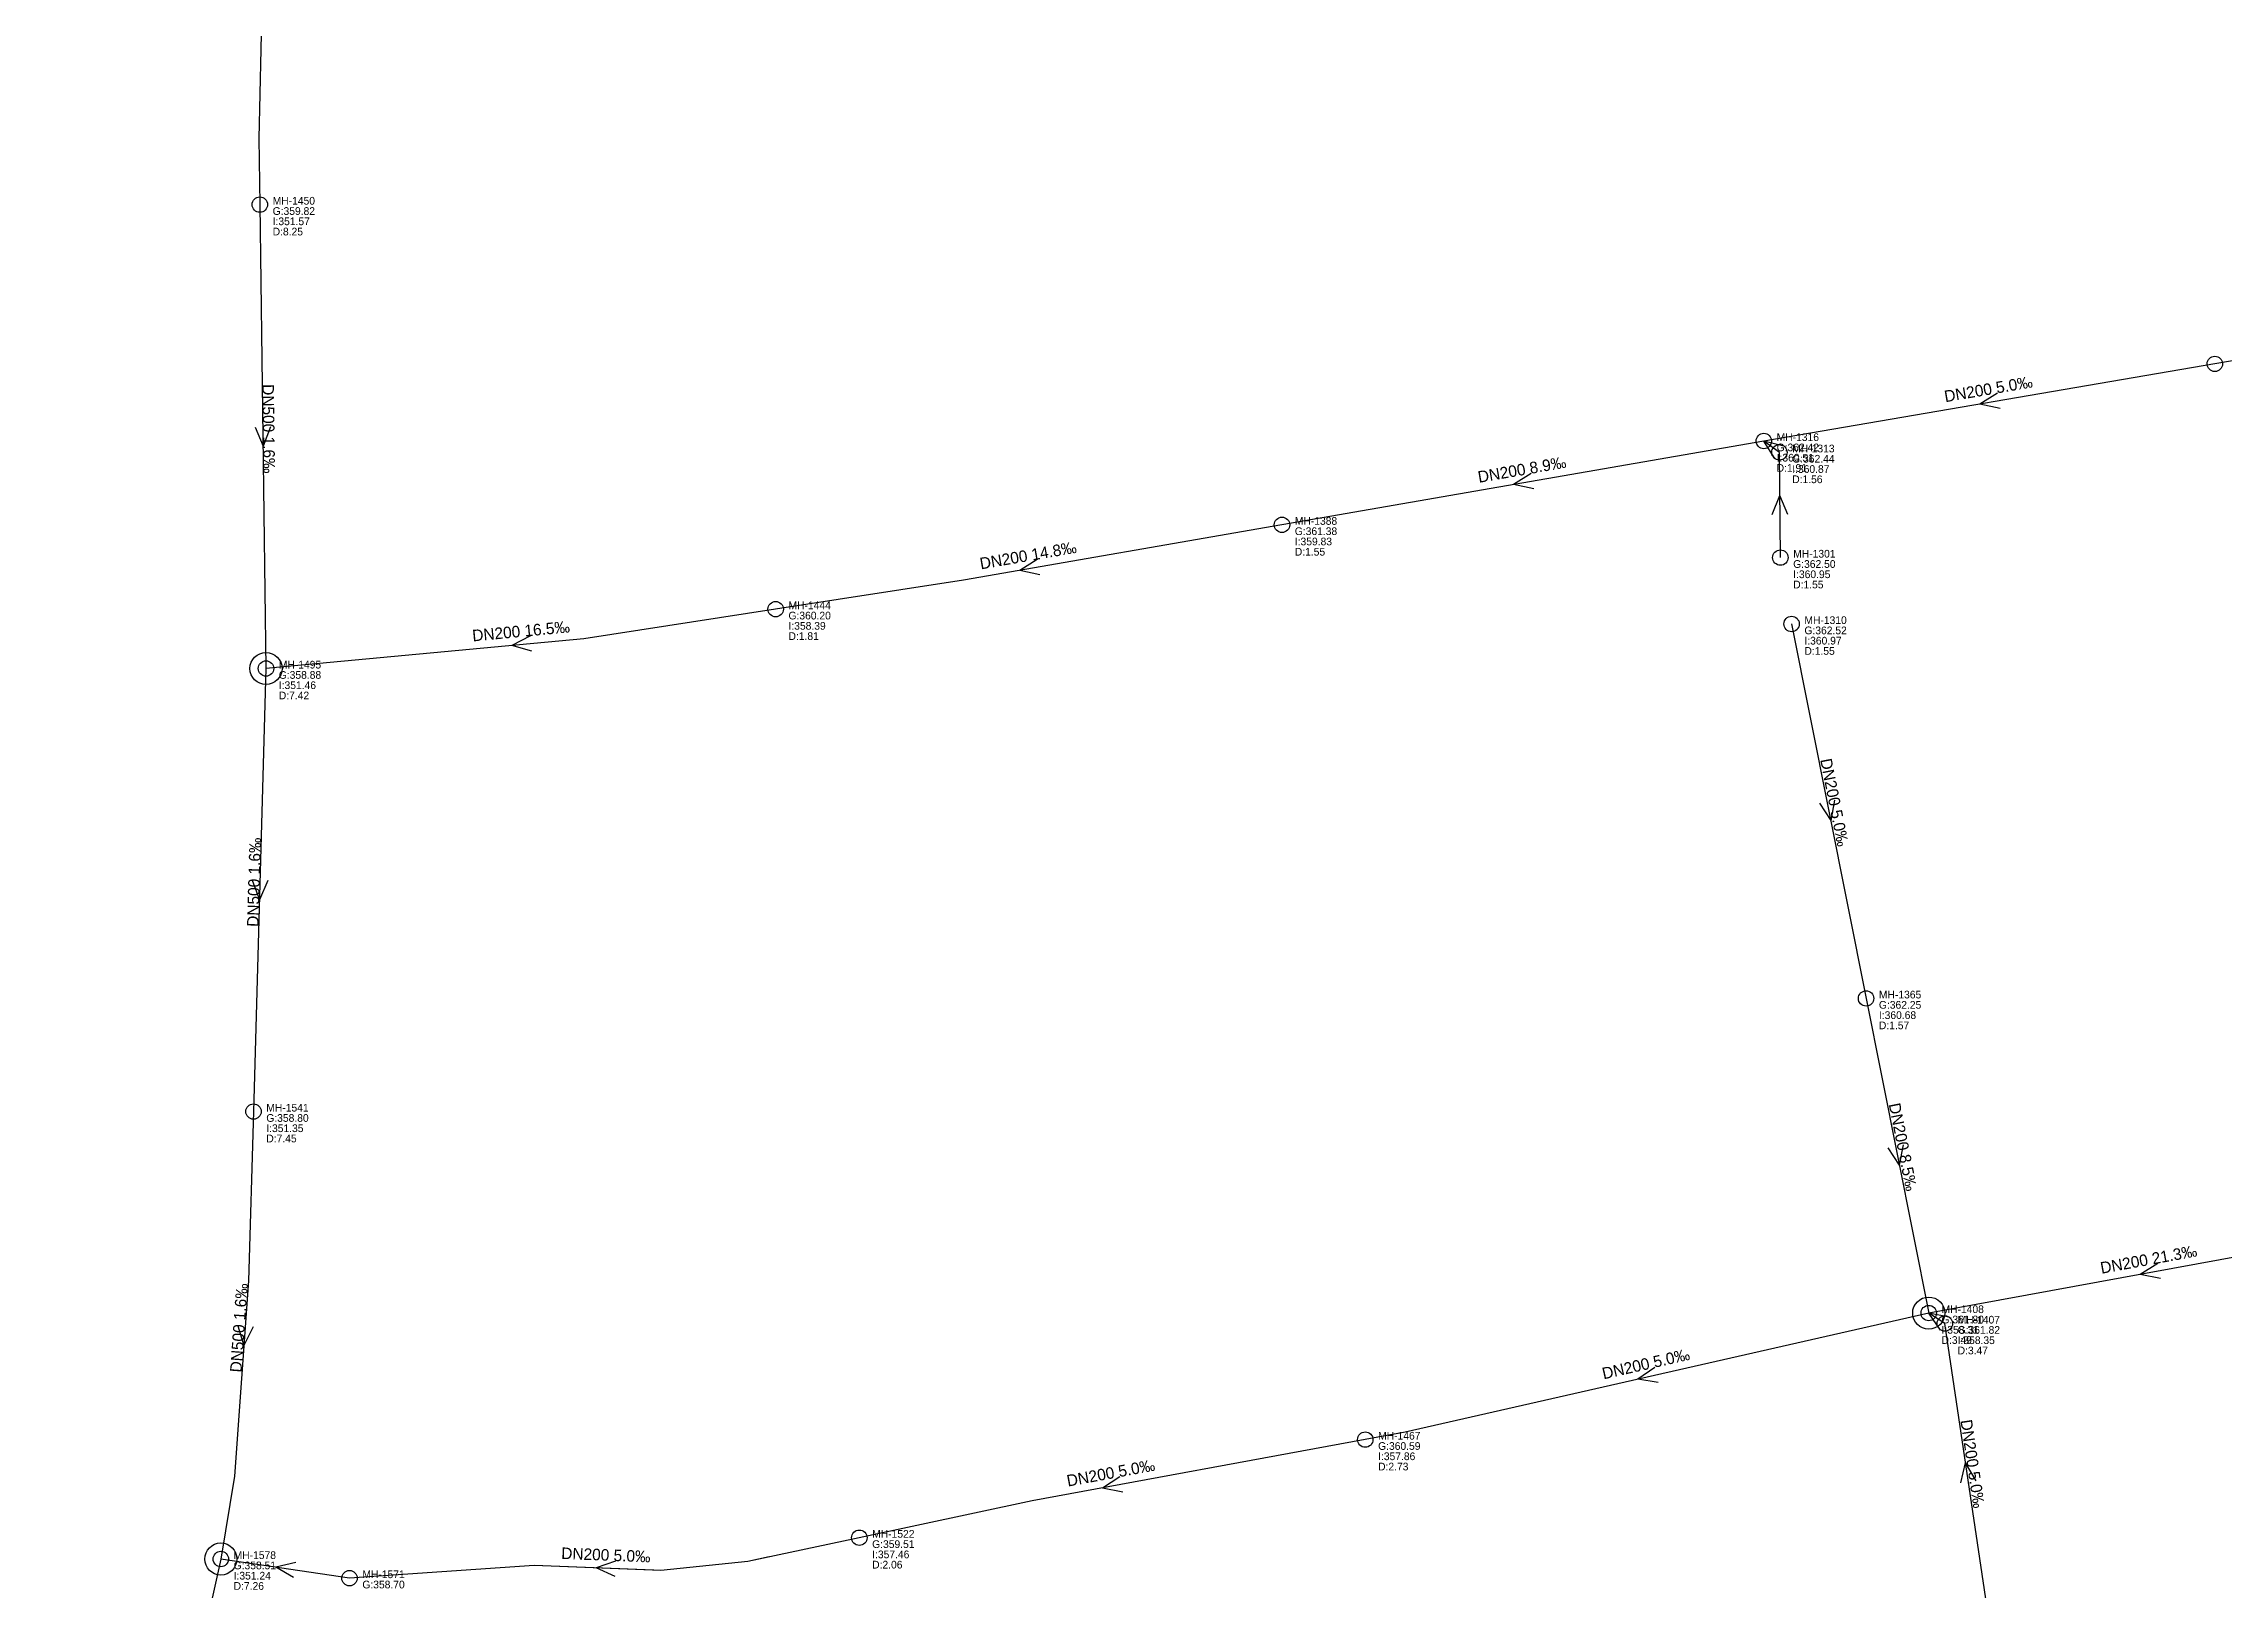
# Model space of a CAD drawing. Header units: metres. Extents: x 449901 to 451990, y 2566737 to 2570846.
# Drawn here: x 450937.6 to 451277.5, y 2568605.3 to 2568846.4 of the extents above; entities that cross this region are included whole.
import ezdxf
from ezdxf.enums import TextEntityAlignment as Align

# ---------------------------------------------------------------- set-up
doc = ezdxf.new("R2010")
doc.units = ezdxf.units.M
for name, color, linetype in [('SEW-DROP', 6, 'Continuous'), ('SEW-LABEL', 2, 'Continuous'), ('SEW-MH', 7, 'Continuous'), ('SEW-MH-LABEL', 8, 'Continuous'), ('SEW-PIPE-DN200', 3, 'Continuous'), ('SEW-PIPE-DN500', 1, 'Continuous'), ('SEW-RIDER', 8, 'Continuous')]:
    doc.layers.add(name, color=color, linetype=linetype)

msp = doc.modelspace()

# ---------------------------------------------------------------- linework, layer by layer
at = {"layer": 'SEW-DROP'}
for centre in [(450972.25, 2568749.02), (451231.38, 2568648.56), (451231.38, 2568648.56), (450965.21, 2568610.23)]:
    msp.add_circle(centre, 2.5, dxfattribs=at)
at = {"layer": 'SEW-LABEL'}
for p, q in [((451242.1, 2568791.92), (451239.35, 2568790.23)), ((451242.51, 2568789.56), (451239.35, 2568790.23)), ((450970.55, 2568786.66), (450971.79, 2568783.67)), ((450972.95, 2568786.69), (450971.79, 2568783.67)), ((451207.4, 2568781.74), (451205.68, 2568784.48)), ((451208.81, 2568783.68), (451205.68, 2568784.48)), ((451169.41, 2568779.39), (451166.66, 2568777.69)), ((451169.82, 2568777.02), (451166.66, 2568777.69)), ((451207, 2568773), (451208.17, 2568776.01)), ((451209.4, 2568773.02), (451208.17, 2568776.01)), ((451092.46, 2568766.01), (451089.71, 2568764.31)), ((451092.87, 2568763.64), (451089.71, 2568764.31)), ((451013.46, 2568754.09), (451010.59, 2568752.61)), ((451013.68, 2568751.7), (451010.59, 2568752.61)), ((451214.35, 2568728.02), (451216.11, 2568725.31)), ((451216.7, 2568728.48), (451216.11, 2568725.31)), ((450970.12, 2568716.03), (450971.23, 2568712.99)), ((450972.52, 2568715.96), (450971.23, 2568712.99)), ((451225.03, 2568674.32), (451226.79, 2568671.61)), ((451227.38, 2568674.79), (451226.79, 2568671.61)), ((451267.07, 2568656.3), (451264.33, 2568654.58)), ((451267.5, 2568653.94), (451264.33, 2568654.58)), ((451233.24, 2568645.92), (451231.38, 2568648.56)), ((451234.55, 2568647.93), (451231.38, 2568648.56)), ((450967.84, 2568646.58), (450968.82, 2568643.5)), ((450970.24, 2568646.41), (450968.82, 2568643.5)), ((451188.7, 2568640.08), (451186.04, 2568638.24)), ((451189.23, 2568637.74), (451186.04, 2568638.24)), ((451236.38, 2568622.08), (451237.12, 2568625.23)), ((451238.75, 2568622.44), (451237.12, 2568625.23)), ((451105.33, 2568623.02), (451102.6, 2568621.29)), ((451105.77, 2568620.66), (451102.6, 2568621.29)), ((450976.9, 2568609.71), (450973.76, 2568608.96)), ((450976.55, 2568607.33), (450973.76, 2568608.96)), ((451026.74, 2568609.91), (451023.7, 2568608.83)), ((451026.65, 2568607.51), (451023.7, 2568608.83))]:
    msp.add_line(p, q, dxfattribs=at)
at = {"layer": 'SEW-MH'}
for centre in [(450971.29, 2568821.32), (451275.97, 2568796.5), (451205.68, 2568784.48), (451208.11, 2568782.71), (451130.59, 2568771.42), (451208.26, 2568766.31), (451051.68, 2568758.27), (451210.01, 2568755.96), (450972.25, 2568749.02), (451221.62, 2568697.6), (450970.3, 2568679.97), (451231.38, 2568648.56), (451233.89, 2568646.93), (451143.57, 2568628.84), (451064.72, 2568613.55), (450965.21, 2568610.23), (450985.27, 2568607.25)]:
    msp.add_circle(centre, 1.2, dxfattribs=at)
at = {"layer": 'SEW-PIPE-DN200'}
for points in [[(451354.83, 2568809.98), (451275.97, 2568796.5)], [(451275.97, 2568796.5), (451205.68, 2568784.48)], [(451205.68, 2568784.48), (451130.59, 2568771.42)], [(451208.11, 2568782.71), (451205.68, 2568784.48)], [(451208.26, 2568766.31), (451208.11, 2568782.71)], [(451130.59, 2568771.42), (451080.97, 2568762.79), (451051.68, 2568758.27)], [(451051.68, 2568758.27), (451021.8, 2568753.66), (450972.25, 2568749.02)], [(451210.01, 2568755.96), (451221.62, 2568697.6)], [(451221.62, 2568697.6), (451231.38, 2568648.56)], [(451300.12, 2568661.75), (451280.48, 2568657.53), (451231.38, 2568648.56)], [(451231.38, 2568648.56), (451149.79, 2568629.99), (451143.57, 2568628.84)], [(451233.89, 2568646.93), (451231.38, 2568648.56)], [(451240.79, 2568600.56), (451233.89, 2568646.93)], [(451143.57, 2568628.84), (451091.68, 2568619.28), (451064.72, 2568613.55)], [(451064.72, 2568613.55), (451047.33, 2568609.85), (451033.78, 2568608.43), (451014.02, 2568609.21), (450985.27, 2568607.25)], [(450985.27, 2568607.25), (450965.21, 2568610.23)]]:
    msp.add_lwpolyline(points, dxfattribs=at)
at = {"layer": 'SEW-PIPE-DN500'}
for points in [[(450972.67, 2568901.31), (450971.15, 2568831.65), (450971.29, 2568821.32)], [(450971.29, 2568821.32), (450972.25, 2568749.02)], [(450972.25, 2568749.02), (450970.3, 2568679.97)], [(450970.3, 2568679.97), (450969.55, 2568653.58), (450967.36, 2568623.15), (450965.21, 2568610.23)], [(450965.21, 2568610.23), (450959.6, 2568585.01), (450954.77, 2568570.14), (450947.66, 2568552.42), (450937.59, 2568530.47)]]:
    msp.add_lwpolyline(points, dxfattribs=at)
at = {"layer": 'SEW-RIDER'}
for points in [[(451050.67, 2568610.56), (451047.33, 2568609.85), (451047.33, 2568609.85)], [(451032.7, 2568608.47), (451030.04, 2568608.58), (451014.02, 2568609.21)]]:
    msp.add_lwpolyline(points, dxfattribs=at)

# ---------------------------------------------------------------- texts
at = {"layer": 'SEW-LABEL'}
for s, rotation, p in [('DN200 5.0‰', 9.7033, (451240.83, 2568791.69)), ('DN500 1.6‰', -89.2361, (450971.77, 2568786.37)), ('DN200 8.9‰', 9.8638, (451168.14, 2568779.15)), ('DN200 14.8‰', 9.8638, (451091.18, 2568765.77)), ('DN200 16.5‰', 5.3564, (451012.08, 2568753.95)), ('DN200 5.0‰', -78.7475, (451215.82, 2568727.98)), ('DN500 1.6‰', 88.376, (450971.28, 2568715.69)), ('DN200 8.5‰', -78.7475, (451226.5, 2568674.28)), ('DN200 21.3‰', 10.3503, (451265.81, 2568656.05)), ('DN500 1.6‰', 85.8861, (450968.93, 2568646.2)), ('DN200 5.0‰', 12.8258, (451187.5, 2568639.77)), ('DN200 5.0‰', 278.4613, (451237.34, 2568624.94)), ('DN200 5.0‰', 10.4387, (451104.07, 2568622.77)), ('DN200 5.0‰', 357.7137, (451025.19, 2568609.97))]:
    msp.add_text(s, height=1.8, rotation=rotation, dxfattribs=at).set_placement(p, align=Align.CENTER)
at = {"layer": 'SEW-MH-LABEL'}
for s, p in [('MH-1450', (450973.29, 2568821.32)), ('G:359.82', (450973.29, 2568819.72)), ('D:8.25', (450973.29, 2568816.52)), ('I:351.57', (450973.29, 2568818.12)), ('G:362.42', (451207.68, 2568782.88)), ('MH-1316', (451207.68, 2568784.48)), ('MH-1313', (451210.11, 2568782.71)), ('D:1.91', (451207.68, 2568779.68)), ('I:360.51', (451207.68, 2568781.28)), ('G:362.44', (451210.11, 2568781.11)), ('I:360.87', (451210.11, 2568779.51)), ('D:1.56', (451210.11, 2568777.91)), ('G:361.38', (451132.59, 2568769.82)), ('MH-1388', (451132.59, 2568771.42)), ('D:1.55', (451132.59, 2568766.62)), ('I:359.83', (451132.59, 2568768.22)), ('MH-1301', (451210.26, 2568766.31)), ('G:362.50', (451210.26, 2568764.71)), ('I:360.95', (451210.26, 2568763.11)), ('D:1.55', (451210.26, 2568761.51)), ('G:360.20', (451053.68, 2568756.67)), ('MH-1444', (451053.68, 2568758.27)), ('MH-1310', (451212.01, 2568755.96)), ('D:1.81', (451053.68, 2568753.47)), ('I:358.39', (451053.68, 2568755.07)), ('G:362.52', (451212.01, 2568754.36)), ('I:360.97', (451212.01, 2568752.76)), ('MH-1495', (450974.25, 2568749.02)), ('D:1.55', (451212.01, 2568751.16)), ('G:358.88', (450974.25, 2568747.42)), ('I:351.46', (450974.25, 2568745.82)), ('D:7.42', (450974.25, 2568744.22)), ('MH-1365', (451223.62, 2568697.6)), ('G:362.25', (451223.62, 2568696)), ('I:360.68', (451223.62, 2568694.4)), ('D:1.57', (451223.62, 2568692.8)), ('G:358.80', (450972.3, 2568678.37)), ('MH-1541', (450972.3, 2568679.97)), ('D:7.45', (450972.3, 2568675.17)), ('I:351.35', (450972.3, 2568676.77)), ('G:361.80', (451233.38, 2568646.96)), ('MH-1408', (451233.38, 2568648.56)), ('MH-1407', (451235.89, 2568646.93)), ('D:3.49', (451233.38, 2568643.76)), ('I:358.31', (451233.38, 2568645.36)), ('G:361.82', (451235.89, 2568645.33)), ('I:358.35', (451235.89, 2568643.73)), ('D:3.47', (451235.89, 2568642.13)), ('G:360.59', (451145.57, 2568627.24)), ('MH-1467', (451145.57, 2568628.84)), ('D:2.73', (451145.57, 2568624.04)), ('I:357.86', (451145.57, 2568625.64)), ('MH-1522', (451066.72, 2568613.55)), ('MH-1578', (450967.21, 2568610.23)), ('G:359.51', (451066.72, 2568611.95)), ('I:357.46', (451066.72, 2568610.35)), ('G:358.51', (450967.21, 2568608.63)), ('I:351.24', (450967.21, 2568607.03)), ('G:358.70', (450987.27, 2568605.65)), ('MH-1571', (450987.27, 2568607.25)), ('D:2.06', (451066.72, 2568608.75)), ('D:7.26', (450967.21, 2568605.43))]:
    msp.add_text(s, height=1.2, dxfattribs=at).set_placement(p)

doc.saveas('drawing.dxf')
